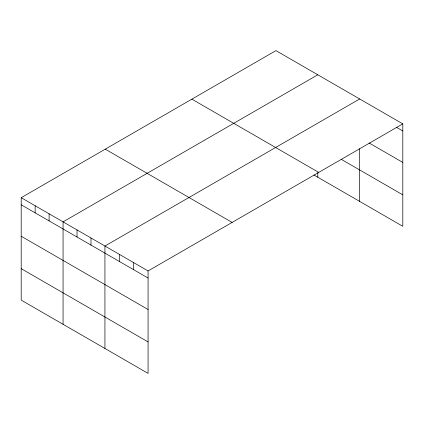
<?xml version="1.0" encoding="UTF-8"?>
<svg xmlns="http://www.w3.org/2000/svg" width="424" height="424" viewBox="0 0 424 424"><rect width="100%" height="100%" fill="white"/><g stroke="black" fill="none" stroke-linecap="round" stroke-linejoin="round"><path stroke-width="0.64" d="M402.8 123.872L275.929 50.626L21.2 197.69L21.2 300.128L148.071 373.374L148.071 270.941L402.8 123.872L402.8 226.31L313.887 174.974M317.799 74.794L63.065 221.863L63.065 324.302M359.663 98.967L104.935 246.037L104.935 348.47M396.716 127.454L402.8 130.968M369.066 142.952L402.8 162.429M341.241 159.307L402.8 194.844M191.871 99.158L318.737 172.404M105.263 149.158L232.129 222.409M21.2 197.69L148.071 270.941M21.2 204.787L148.071 278.033M21.2 236.248L148.071 309.499M21.2 268.668L148.071 341.914M359.663 148.771L359.663 201.405M317.799 172.642L317.799 177.232M133.692 262.636L133.692 269.733M119.314 254.336L119.314 261.433M90.98 237.975L90.98 245.072M77.025 229.919L77.025 237.016M49.11 213.807L49.11 220.904M35.155 205.746L35.155 212.843"/></g></svg>
